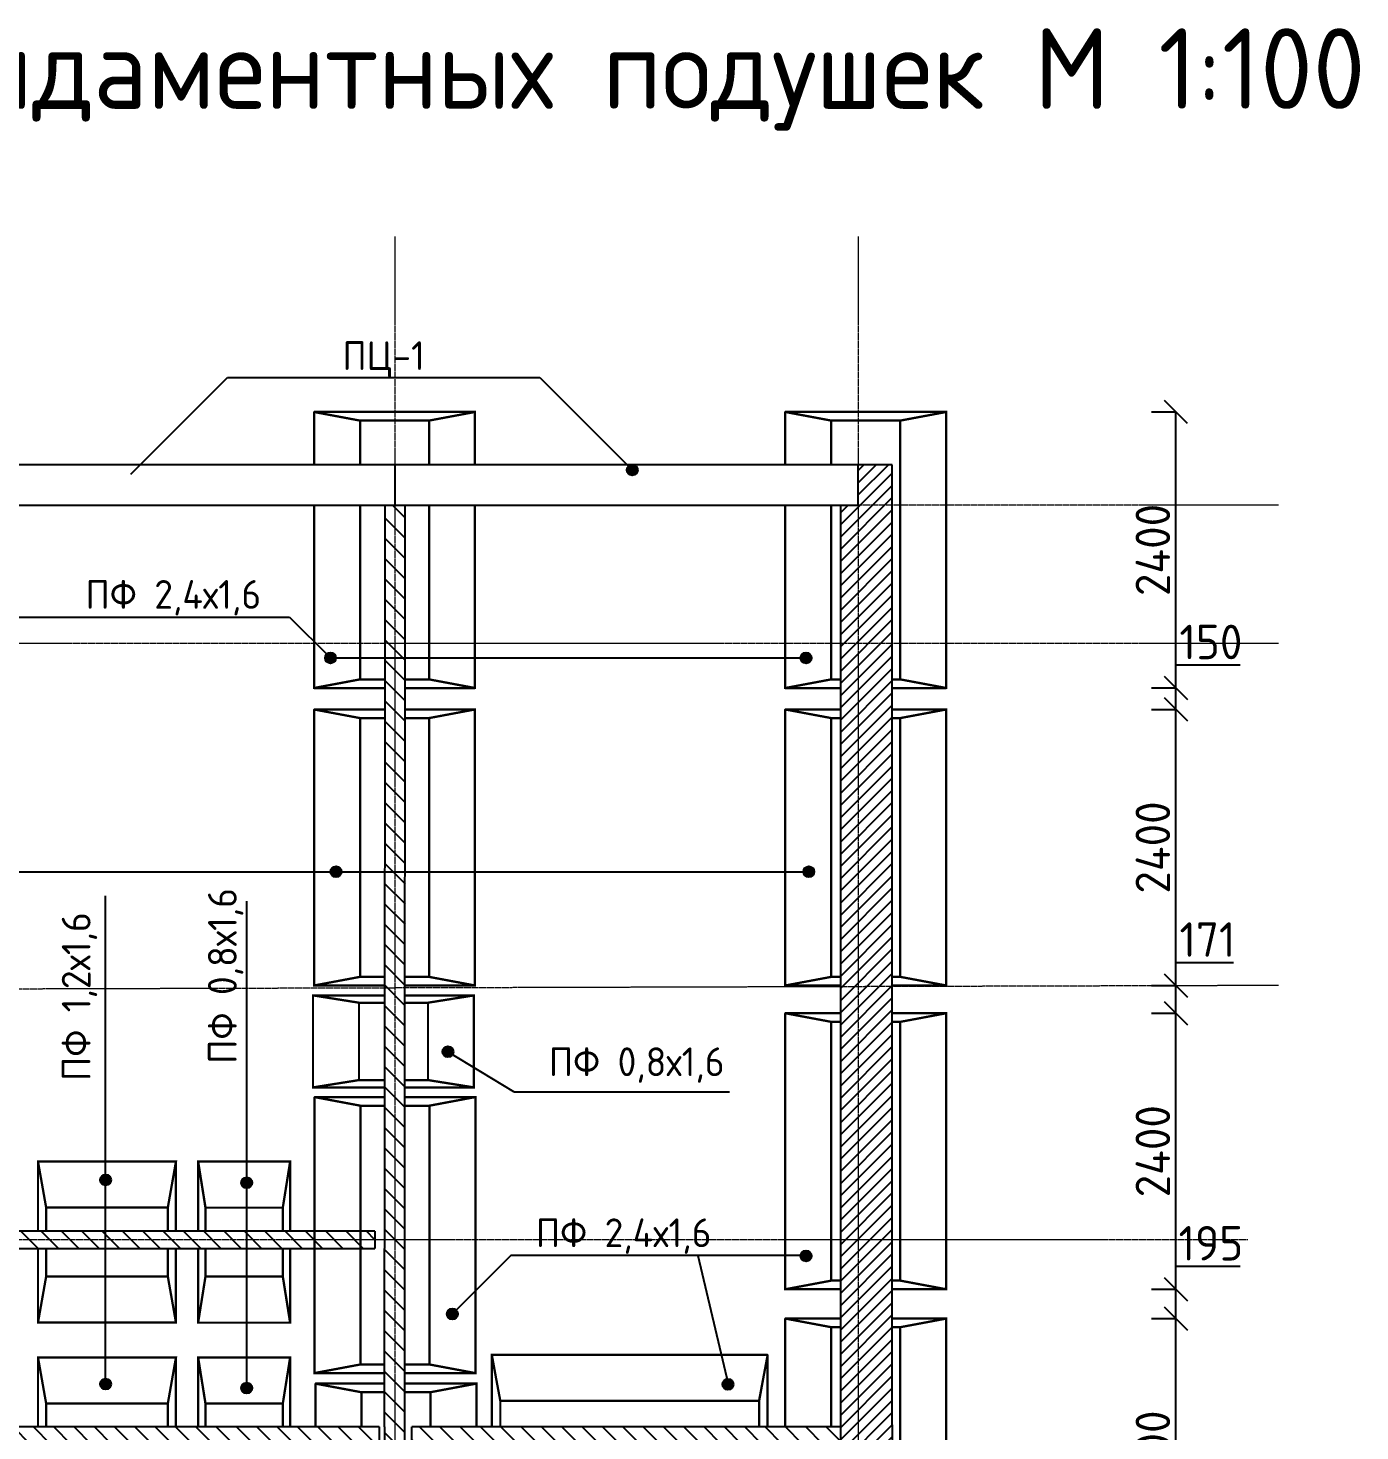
# Model space of a CAD drawing. Header units: inches. Extents: x -2431 to 214825, y 3 to 92804.
# Drawn here: x 29610 to 41194, y 55527 to 67725 of the extents above; entities that cross this region are included whole.
import ezdxf

# ---------------------------------------------------------------- set-up
doc = ezdxf.new("R2010")
doc.units = ezdxf.units.IN
doc.header["$MEASUREMENT"] = 0
doc.linetypes.add('Линия сетки', pattern=[22.225, 12.7, -3.175, 3.175, -3.175])
doc.layers.add('Балясины', color=7, linetype='Continuous', lineweight=9)
doc.layers.add('Фундамент', color=30, linetype='Continuous')
doc.styles.add('GOST-2.304_Type-B', font='GOST_Common.ttf')
doc.styles.add('Чертеж250', font='', dxfattribs={"height": 250})
doc.styles.add('Чертежный', font='GOST_Common.ttf', dxfattribs={"height": 150})
doc.styles.get('Чертеж250').set_extended_font_data('GOST type B')
doc.dimstyles.new('ГОСТ', dxfattribs={"dimtxt": 300, "dimasz": 200, "dimexe": 0.18, "dimexo": 0.0625, "dimgap": 50, "dimtad": 1, "dimtoh": 1, "dimdec": 0, "dimzin": 0, "dimdsep": 46, "dimtxsty": 'GOST-2.304_Type-B', "dimblk": 'OBLIQUE', "dimcen": 0.09, "dimadec": 0, "dimazin": 0, "dimtfac": 1, "dimtdec": 0, "dimtofl": 0, "dimtmove": 0, "dimatfit": 3, "dimldrblk": 'NONE', "dimfxl": 1, "dimtolj": 1, "dimtzin": 0, "dimarcsym": 0})
pattern_1 = [(135, (-6289.9, 39006.24), (-88.38835, -88.38835), [])]

# ---------------------------------------------------------------- blocks, each defined once
blk = doc.blocks.new('_Oblique')
at = {"color": 0, "linetype": 'ByBlock', "lineweight": -2}
blk.add_line((-0.5, -0.5), (0.5, 0.5), dxfattribs=at)
blk = doc.blocks.new('*D225')
at = {"color": 0, "lineweight": -2, "transparency": 16777216}
for p, q in [((39593, 56759), (39593, 56959)), ((39593, 56959), (40153, 56959)), ((39418, 56759), (39594, 56759)), ((39593, 56504), (39593, 56759)), ((39381, 56504), (39594, 56504))]:
    blk.add_line(p, q, dxfattribs=at)
at = {"layer": 'Defpoints', "color": 0, "transparency": 16777216}
for p in [(39418, 56759), (39593, 56759), (39381, 56504)]:
    blk.add_point(p, dxfattribs=at)
at = {"color": 0, "lineweight": -2, "transparency": 16777216, "xscale": 200, "yscale": 200, "zscale": 200}
for p, rotation in [((39593, 56759), 90), ((39593, 56504), 270)]:
    blk.add_blockref('_Oblique', p, dxfattribs=dict(at, rotation=rotation))
at = {"color": 0, "transparency": 16777216, "insert": (39898, 57159), "char_height": 300, "width": 922.94, "attachment_point": 5, "style": 'GOST-2.304_Type-B'}
blk.add_mtext('\\A1;195', dxfattribs=at)
blk = doc.blocks.new('_None')
blk = doc.blocks.new('*D226')
at = {"color": 0, "lineweight": -2, "transparency": 16777216}
for p, q in [((39593, 59400), (39593, 59600)), ((39593, 59600), (40093, 59600)), ((39381, 59400), (39594, 59400)), ((39593, 59159), (39593, 59400)), ((39381, 59159), (39594, 59159))]:
    blk.add_line(p, q, dxfattribs=at)
at = {"layer": 'Defpoints', "color": 0, "transparency": 16777216}
for p in [(39381, 59400), (39593, 59400), (39381, 59159)]:
    blk.add_point(p, dxfattribs=at)
at = {"color": 0, "lineweight": -2, "transparency": 16777216, "xscale": 200, "yscale": 200, "zscale": 200}
for p, rotation in [((39593, 59400), 90), ((39593, 59159), 270)]:
    blk.add_blockref('_Oblique', p, dxfattribs=dict(at, rotation=rotation))
at = {"color": 0, "transparency": 16777216, "insert": (39868, 59800), "char_height": 300, "width": 922.94, "attachment_point": 5, "style": 'GOST-2.304_Type-B'}
blk.add_mtext('\\A1;171', dxfattribs=at)
blk = doc.blocks.new('*D227')
at = {"color": 0, "lineweight": -2, "transparency": 16777216}
for p, q in [((39593, 61987), (39593, 62187)), ((39593, 62187), (40153, 62187)), ((39443, 61987), (39594, 61987)), ((39593, 61800), (39593, 61987)), ((39381, 61800), (39594, 61800))]:
    blk.add_line(p, q, dxfattribs=at)
at = {"layer": 'Defpoints', "color": 0, "transparency": 16777216}
for p in [(39443, 61987), (39593, 61987), (39381, 61800)]:
    blk.add_point(p, dxfattribs=at)
at = {"color": 0, "lineweight": -2, "transparency": 16777216, "xscale": 200, "yscale": 200, "zscale": 200}
for p, rotation in [((39593, 61987), 90), ((39593, 61800), 270)]:
    blk.add_blockref('_Oblique', p, dxfattribs=dict(at, rotation=rotation))
at = {"color": 0, "transparency": 16777216, "insert": (39898, 62387), "char_height": 300, "width": 922.94, "attachment_point": 5, "style": 'GOST-2.304_Type-B'}
blk.add_mtext('\\A1;150', dxfattribs=at)
blk = doc.blocks.new('*D229')
at = {"color": 0, "lineweight": -2, "transparency": 16777216}
for p, q in [((39381, 56504), (39594, 56504)), ((39593, 54104), (39593, 56504)), ((39381, 54104), (39594, 54104))]:
    blk.add_line(p, q, dxfattribs=at)
at = {"layer": 'Defpoints', "color": 0, "transparency": 16777216}
for p in [(39381, 56504), (39593, 56504), (39381, 54104)]:
    blk.add_point(p, dxfattribs=at)
at = {"color": 0, "lineweight": -2, "transparency": 16777216, "xscale": 200, "yscale": 200, "zscale": 200}
for p, rotation in [((39593, 56504), 90), ((39593, 54104), 270)]:
    blk.add_blockref('_Oblique', p, dxfattribs=dict(at, rotation=rotation))
at = {"color": 0, "transparency": 16777216, "insert": (39393, 55304), "char_height": 300, "width": 922.94, "attachment_point": 5, "rotation": 90, "style": 'GOST-2.304_Type-B'}
blk.add_mtext('\\A1;2400', dxfattribs=at)
blk = doc.blocks.new('*D230')
at = {"color": 0, "lineweight": -2, "transparency": 16777216}
for p, q in [((39381, 59159), (39594, 59159)), ((39593, 56759), (39593, 59159)), ((39381, 56759), (39594, 56759))]:
    blk.add_line(p, q, dxfattribs=at)
at = {"layer": 'Defpoints', "color": 0, "transparency": 16777216}
for p in [(39381, 59159), (39593, 59159), (39381, 56759)]:
    blk.add_point(p, dxfattribs=at)
at = {"color": 0, "lineweight": -2, "transparency": 16777216, "xscale": 200, "yscale": 200, "zscale": 200}
for p, rotation in [((39593, 59159), 90), ((39593, 56759), 270)]:
    blk.add_blockref('_Oblique', p, dxfattribs=dict(at, rotation=rotation))
at = {"color": 0, "transparency": 16777216, "insert": (39393, 57959), "char_height": 300, "width": 922.94, "attachment_point": 5, "rotation": 90, "style": 'GOST-2.304_Type-B'}
blk.add_mtext('\\A1;2400', dxfattribs=at)
blk = doc.blocks.new('*D231')
at = {"color": 0, "lineweight": -2, "transparency": 16777216}
for p, q in [((39381, 61800), (39594, 61800)), ((39593, 59400), (39593, 61800)), ((39381, 59400), (39594, 59400))]:
    blk.add_line(p, q, dxfattribs=at)
at = {"layer": 'Defpoints', "color": 0, "transparency": 16777216}
for p in [(39381, 61800), (39593, 61800), (39381, 59400)]:
    blk.add_point(p, dxfattribs=at)
at = {"color": 0, "lineweight": -2, "transparency": 16777216, "xscale": 200, "yscale": 200, "zscale": 200}
for p, rotation in [((39593, 61800), 90), ((39593, 59400), 270)]:
    blk.add_blockref('_Oblique', p, dxfattribs=dict(at, rotation=rotation))
at = {"color": 0, "transparency": 16777216, "insert": (39393, 60600), "char_height": 300, "width": 922.94, "attachment_point": 5, "rotation": 90, "style": 'GOST-2.304_Type-B'}
blk.add_mtext('\\A1;2400', dxfattribs=at)
blk = doc.blocks.new('*D232')
at = {"color": 0, "lineweight": -2, "transparency": 16777216}
for p, q in [((39381, 64387), (39594, 64387)), ((39593, 61987), (39593, 64387)), ((39381, 61987), (39594, 61987))]:
    blk.add_line(p, q, dxfattribs=at)
at = {"layer": 'Defpoints', "color": 0, "transparency": 16777216}
for p in [(39381, 64387), (39593, 64387), (39381, 61987)]:
    blk.add_point(p, dxfattribs=at)
at = {"color": 0, "lineweight": -2, "transparency": 16777216, "xscale": 200, "yscale": 200, "zscale": 200}
for p, rotation in [((39593, 64387), 90), ((39593, 61987), 270)]:
    blk.add_blockref('_Oblique', p, dxfattribs=dict(at, rotation=rotation))
at = {"color": 0, "transparency": 16777216, "insert": (39393, 63187), "char_height": 300, "width": 922.94, "attachment_point": 5, "rotation": 90, "style": 'GOST-2.304_Type-B'}
blk.add_mtext('\\A1;2400', dxfattribs=at)

msp = doc.modelspace()

# ---------------------------------------------------------------- hatches: boundary and pattern name
h = msp.add_hatch(color=256)
h.dxf.hatch_style = 1
h.paths.add_polyline_path([(34912.78842, 63882.61883, 1), (34817.75342, 63882.61883, 1)])
h = msp.add_hatch()
h.set_pattern_fill('ANSI31', color=256, scale=1000, angle=90)
h.set_pattern_definition(pattern_1)
h.paths.add_polyline_path([(32800.5801, 62248.16061), (32713.13771, 62248.16061), (32712.16266, 60388.8333), (32800.5801, 60388.8333)])
h.paths.add_polyline_path([(32889.78946, 62248.16061), (32800.5801, 62248.16061), (32800.5801, 60388.8333), (32888.76265, 60388.8333)])
h.paths.add_polyline_path([(32890.52347, 63577.26653), (32800.5801, 63577.26653), (32800.5801, 62372.57606), (32889.85817, 62372.57606)])
h.paths.add_polyline_path([(32800.5801, 63577.26653), (32713.83471, 63577.26653), (32713.20296, 62372.57606), (32800.5801, 62372.57606)])
h.paths.add_polyline_path([(32889.85817, 62372.57606), (32800.5801, 62372.57606), (32800.5801, 62248.16061), (32889.78946, 62248.16061)])
h.paths.add_polyline_path([(32800.5801, 62372.57606), (32713.20296, 62372.57606), (32713.13771, 62248.16061), (32800.5801, 62248.16061)])
h.paths.add_polyline_path([(32800.5801, 60388.8333), (32712.16266, 60388.8333), (32710.52347, 57263.02832), (32710.52347, 57188.02832), (32800.5801, 57188.02832)])
h.paths.add_polyline_path([(32888.76265, 60388.8333), (32800.5801, 60388.8333), (32800.5801, 57188.02832), (32886.99499, 57188.02832)])
h.paths.add_polyline_path([(32800.5801, 57188.02832), (32710.52347, 57188.02832), (32710.52347, 57113.02832), (32710.52347, 55563.02832), (32710.52347, 55488.02832), (32800.5801, 55488.02832)])
h.paths.add_polyline_path([(32886.95357, 57113.02832), (32886.99499, 57188.02832), (32800.5801, 57188.02832), (32800.5801, 55488.02832), (32886.99954, 55488.02832), (32886.95357, 55563.02832)])
h.paths.add_polyline_path([(32886.99954, 55488.02832), (32800.5801, 55488.02832), (32800.5801, 52312.14543), (32888.9459, 52312.14543)])
h.paths.add_polyline_path([(32800.5801, 55488.02832), (32710.52347, 55488.02832), (32710.52347, 52312.14543), (32800.5801, 52312.14543)])
h.paths.add_polyline_path([(32888.9459, 52312.14543), (32800.5801, 52312.14543), (32800.5801, 49741.9754), (32890.52105, 49741.9754)])
h.paths.add_polyline_path([(32800.5801, 52312.14543), (32710.52347, 52312.14543), (32710.52347, 49741.9754), (32787.44442, 49741.9754), (32800.5801, 49741.9754)])
h = msp.add_hatch()
h.set_pattern_fill('ANSI31', color=256, scale=1000, angle=90)
h.set_pattern_definition(pattern_1)
h.paths.add_polyline_path([(36675.52347, 55488.02832), (32948.76553, 55488.02832), (32948.76553, 55413.02832), (36675.52347, 55413.02832)])
h.paths.add_polyline_path([(36675.52347, 55563.02832), (32948.76553, 55563.02832), (32948.76553, 55488.02832), (36675.52347, 55488.02832)])
h.paths.add_polyline_path([(32663.00298, 55563.02832), (28848.71111, 55563.02832), (28848.71111, 55488.02832), (32663.00298, 55488.02832)])
h.paths.add_polyline_path([(32663.00298, 55488.02832), (28848.71111, 55488.02832), (28848.71111, 55413.02832), (32663.00298, 55413.02832)])
h.paths.add_polyline_path([(31511.81188, 57188.02832), (30284.33278, 57188.02832), (30284.33278, 57113.02832), (31511.81188, 57113.02832)])
h.paths.add_polyline_path([(31511.81188, 57263.02832), (30284.33278, 57263.02832), (30284.33278, 57188.02832), (31511.81188, 57188.02832)])
h.paths.add_polyline_path([(32100.5801, 57188.02832), (31511.81188, 57188.02832), (31511.81188, 57113.02832), (32100.5801, 57113.02832)])
h.paths.add_polyline_path([(32500.5801, 57188.02832), (32100.5801, 57188.02832), (32100.5801, 57113.02832), (32500.5801, 57113.02832)])
h.paths.add_polyline_path([(32500.5801, 57263.02832), (32100.5801, 57263.02832), (32100.5801, 57188.02832), (32500.5801, 57188.02832)])
h.paths.add_polyline_path([(32100.5801, 57263.02832), (31511.81188, 57263.02832), (31511.81188, 57188.02832), (32100.5801, 57188.02832)])
h.paths.add_polyline_path([(32626.35347, 57263.02832), (32500.5801, 57263.02832), (32500.5801, 57188.02832), (32626.35347, 57188.02832)])
h.paths.add_polyline_path([(32626.35347, 57188.02832), (32500.5801, 57188.02832), (32500.5801, 57113.02832), (32626.35347, 57113.02832)])
h.paths.add_polyline_path([(30284.33278, 57188.02832), (28868.49219, 57188.02832), (28868.49219, 57113.02832), (30284.33278, 57113.02832)])
h.paths.add_polyline_path([(30284.33278, 57263.02832), (28868.49219, 57263.02832), (28868.49219, 57188.02832), (30284.33278, 57188.02832)])
h.paths.add_polyline_path([(28556.87354, 57188.02832), (28011.96335, 57188.02832), (28011.96335, 57113.02832), (28556.87354, 57113.02832)])
h.paths.add_polyline_path([(28556.87354, 57263.02832), (28011.96335, 57263.02832), (28011.96335, 57188.02832), (28556.87354, 57188.02832)])
h.paths.add_polyline_path([(28011.96335, 57188.02832), (25356.97851, 57188.02832), (25356.97851, 57113.02832), (28011.96335, 57113.02832)])
h.paths.add_polyline_path([(28011.96335, 57263.02832), (25356.97851, 57263.02832), (25356.97851, 57188.02832), (28011.96335, 57188.02832)])
h.paths.add_polyline_path([(25072.21666, 57188.02832), (23617.90475, 57188.02832), (23617.90475, 57113.02832), (25072.21666, 57113.02832)])
h.paths.add_polyline_path([(25072.21666, 57263.02832), (23617.90475, 57263.02832), (23617.90475, 57188.02832), (25072.21666, 57188.02832)])
h.paths.add_polyline_path([(23617.90475, 57188.02832), (21100.97127, 57188.02832), (21100.97127, 57113.02832), (23617.90475, 57113.02832)])
h.paths.add_polyline_path([(23617.90475, 57263.02832), (21100.97127, 57263.02832), (21100.97127, 57188.02832), (23617.90475, 57188.02832)])
h.paths.add_polyline_path([(20807.41928, 57188.02832), (19608.1765, 57188.02832), (19608.1765, 57113.02832), (20807.41928, 57113.02832)])
h.paths.add_polyline_path([(20807.41928, 57263.02832), (19608.1765, 57263.02832), (19608.1765, 57188.02832), (20807.41928, 57188.02832)])
h.paths.add_polyline_path([(21007.40179, 57188.02832), (20861.68044, 57188.02832), (20861.68044, 57113.02832), (21007.40179, 57113.02832)])
h.paths.add_polyline_path([(21040.90734, 57188.02832), (21007.40179, 57188.02832), (21007.40179, 57113.02832), (21040.90734, 57113.02832)])
h.paths.add_polyline_path([(21007.40179, 62277.26653), (20861.68044, 62277.26653), (20861.68044, 57263.02832), (20861.68044, 57188.02832), (21007.40179, 57188.02832)])
h.paths.add_polyline_path([(21041.68044, 62277.26653), (21007.40179, 62277.26653), (21007.40179, 57188.02832), (21040.90734, 57188.02832), (21040.90734, 57263.02832)])
h = msp.add_hatch(color=256)
h.dxf.hatch_style = 1
h.paths.add_polyline_path([(32287.81904, 62248.16061, 1), (32192.78404, 62248.16061, 1)])
h = msp.add_hatch(color=256)
h.dxf.hatch_style = 1
h.paths.add_polyline_path([(36424.31968, 62248.16061, 1), (36329.28468, 62248.16061, 1)])
h = msp.add_hatch(color=256)
h.dxf.hatch_style = 1
h.paths.add_polyline_path([(32336.03406, 60388.8333, 1), (32240.99906, 60388.8333, 1)])
h = msp.add_hatch(color=256)
h.dxf.hatch_style = 1
h.paths.add_polyline_path([(36448.14232, 60388.8333, 1), (36353.10732, 60388.8333, 1)])
h = msp.add_hatch(color=256)
h.dxf.hatch_style = 1
h.paths.add_polyline_path([(33309.65869, 58824.08926, 1), (33214.62369, 58824.08926, 1)])
h = msp.add_hatch(color=256)
h.dxf.hatch_style = 1
h.paths.add_polyline_path([(30331.85028, 57709.91101, 1), (30236.81527, 57709.91101, 1)])
h = msp.add_hatch(color=256)
h.dxf.hatch_style = 1
h.paths.add_polyline_path([(31559.32938, 57685.49814, 1), (31464.29438, 57685.49814, 1)])
h = msp.add_hatch(color=256)
h.dxf.hatch_style = 1
h.paths.add_polyline_path([(36424.64047, 57049.12997, 1), (36329.60547, 57049.12997, 1)])
h = msp.add_hatch(color=256)
h.dxf.hatch_style = 1
h.paths.add_polyline_path([(33348.39081, 56543.99579, 1), (33253.35581, 56543.99579, 1)])
h = msp.add_hatch(color=256)
h.dxf.hatch_style = 1
h.paths.add_polyline_path([(30331.85028, 55934.86971, 1), (30236.81527, 55934.86971, 1)])
h = msp.add_hatch(color=256)
h.dxf.hatch_style = 1
h.paths.add_polyline_path([(31559.32938, 55899.48553, 1), (31464.29438, 55899.48553, 1)])
h = msp.add_hatch(color=256)
h.dxf.hatch_style = 1
h.paths.add_polyline_path([(35744.79449, 55932.16759, 1), (35649.75949, 55932.16759, 1)])
at = {"layer": 'Фундамент'}
h = msp.add_hatch(dxfattribs=at)
h.set_pattern_fill('ANSI31', color=256, scale=600)
h.paths.add_polyline_path([(37125.52347, 52312.14543), (36831.24481, 52312.14543), (36831.24481, 49738.02832), (37125.52347, 49738.02832)])
h.paths.add_polyline_path([(37125.52347, 49738.02832), (36831.24481, 49738.02832), (36831.24481, 49388.02832), (37125.52347, 49388.02832)])
h.paths.add_polyline_path([(36831.24481, 52312.14543), (36675.52347, 52312.14543), (36675.52347, 49738.02832), (36831.24481, 49738.02832)])
h.paths.add_polyline_path([(37125.52347, 55488.02832), (36831.24481, 55488.02832), (36831.24481, 52312.14543), (37125.52347, 52312.14543)])
h.paths.add_polyline_path([(36831.24481, 55488.02832), (36675.52347, 55488.02832), (36675.52347, 55413.02832), (36675.52347, 52312.14543), (36831.24481, 52312.14543)])
h.paths.add_polyline_path([(36831.24481, 57188.02832), (36675.52347, 57188.02832), (36675.52347, 55563.02832), (36675.52347, 55488.02832), (36831.24481, 55488.02832)])
h.paths.add_polyline_path([(37125.52347, 57188.02832), (36831.24481, 57188.02832), (36831.24481, 55488.02832), (37125.52347, 55488.02832), (37125.52347, 55581.22637)])
h.paths.add_polyline_path([(37125.52347, 62372.57606), (36831.24481, 62372.57606), (36831.24481, 57188.02832), (37125.52347, 57188.02832)])
h.paths.add_polyline_path([(36831.24481, 62372.57606), (36675.52347, 62372.57606), (36675.52347, 57188.02832), (36831.24481, 57188.02832)])
h.paths.add_polyline_path([(36831.24481, 63577.26653), (36675.52347, 63577.26653), (36675.52347, 62372.57606), (36831.24481, 62372.57606)])
h.paths.add_polyline_path([(37125.52347, 63577.26653), (36831.24481, 63577.26653), (36831.24481, 62372.57606), (37125.52347, 62372.57606)])
h.paths.add_polyline_path([(37125.52347, 63927.26653), (36831.24481, 63927.26653), (36831.24481, 63577.26653), (37125.52347, 63577.26653)])

# ---------------------------------------------------------------- linework, layer by layer
for p, q in [((30503.88728, 63844.78954), (31344.93802, 64685.84027)), ((31344.93802, 64685.84027), (34062.04948, 64685.84027)), ((34062.04948, 64685.84027), (34865.27092, 63882.61883)), ((32097.31217, 64386.71601), (32497.31217, 64311.68187)), ((32497.31217, 64311.68187), (32497.31217, 63927.26653)), ((32497.31217, 64311.68187), (33097.31217, 64311.68187)), ((33097.31217, 64311.68187), (33497.31217, 64386.71601)), ((33097.31217, 64311.68187), (33097.31217, 63927.26653)), ((36196.04752, 64386.71601), (36596.04752, 64311.68187)), ((36596.04752, 64311.68187), (36596.04752, 63927.26653)), ((36596.04752, 64311.68187), (37196.04752, 64311.68187)), ((37196.04752, 64311.68187), (37596.04752, 64386.71601)), ((37196.04752, 64311.68187), (37196.04752, 62061.75015)), ((37125.52347, 63927.26653), (36675.52347, 63927.26653)), ((37125.52347, 55581.22637), (37125.52347, 63927.26653)), ((28621.90672, 63577.90463), (32710.52347, 63577.26653)), ((32497.31217, 63577.26653), (32497.31217, 62061.75015)), ((32713.83471, 63577.26653), (32710.52347, 57263.02832)), ((32886.95357, 57113.02832), (32890.52347, 63577.26653)), ((33097.31217, 63577.26653), (33097.31217, 62061.75015)), ((36596.04752, 63577.26653), (36596.04752, 62061.75015)), ((36675.52347, 63577.26653), (36675.52347, 55563.02832)), ((29533.4005, 62603.76054), (31884.70161, 62603.76054)), ((31884.70161, 62603.76054), (32240.30154, 62248.16061)), ((32240.30154, 62248.16061), (36376.80218, 62248.16061)), ((32097.31217, 61986.71601), (32497.31217, 62061.75015)), ((32497.31217, 62061.75015), (32710.52347, 62061.75015)), ((32890.52347, 62061.75015), (33097.31217, 62061.75015)), ((33097.31217, 62061.75015), (33497.31217, 61986.71601)), ((36196.04752, 61986.71601), (36596.04752, 62061.75015)), ((36596.04752, 62061.75015), (36675.52347, 62061.75015)), ((37125.52347, 62061.75015), (37196.04752, 62061.75015)), ((37196.04752, 62061.75015), (37596.04752, 61986.71601)), ((32097.31217, 61800.1954), (32497.31217, 61725.16126)), ((32497.31217, 61725.16126), (32497.31217, 59475.22954)), ((32497.31217, 61725.16126), (32710.52347, 61725.16126)), ((32890.52347, 61725.16126), (33097.31217, 61725.16126)), ((33097.31217, 61725.16126), (33497.31217, 61800.1954)), ((33097.31217, 61725.16126), (33097.31217, 59475.22954)), ((36196.04752, 61800.1954), (36596.04752, 61725.16126)), ((36596.04752, 61725.16126), (36596.04752, 59475.22954)), ((36596.04752, 61725.16126), (36675.52347, 61725.16126)), ((37125.52347, 61725.16126), (37196.04752, 61725.16126)), ((37196.04752, 61725.16126), (37596.04752, 61800.1954)), ((37196.04752, 61725.16126), (37196.04752, 59475.22954)), ((26794.88414, 60388.8333), (36400.62482, 60388.8333)), ((30284.33278, 55934.86971), (30284.33278, 60180.98606)), ((31511.81188, 55899.48553), (31511.81188, 60133.8069)), ((32097.31217, 59400.1954), (32497.31217, 59475.22954)), ((32497.31217, 59475.22954), (32710.52347, 59475.22954)), ((32890.52347, 59475.22954), (33097.31217, 59475.22954)), ((33097.31217, 59475.22954), (33497.31217, 59400.1954)), ((36196.04752, 59400.1954), (36596.04752, 59475.22954)), ((36596.04752, 59475.22954), (36675.52347, 59475.22954)), ((37125.52347, 59475.22954), (37196.04752, 59475.22954)), ((37196.04752, 59475.22954), (37596.04752, 59400.1954)), ((32088.45871, 59314.13511), (32488.45871, 59250.52255)), ((33088.45871, 59250.52255), (33488.45871, 59314.13511)), ((32488.45871, 59250.52255), (32710.52347, 59250.52255)), ((32890.52347, 59250.52255), (33088.45871, 59250.52255)), ((33088.45871, 59250.52255), (33088.45871, 58577.74767)), ((36196.04752, 59158.98618), (36596.04752, 59083.95204)), ((37196.04752, 59083.95204), (37596.04752, 59158.98618)), ((36596.04752, 59083.95204), (36596.04752, 56834.02032)), ((36596.04752, 59083.95204), (36675.52347, 59083.95204)), ((37125.52347, 59083.95204), (37196.04752, 59083.95204)), ((37196.04752, 59083.95204), (37196.04752, 56834.02032)), ((33834.53748, 58476.56261), (33262.14119, 58824.08926)), ((32088.45871, 58514.13511), (32488.45871, 58577.74767)), ((32488.45871, 58577.74767), (32710.52347, 58577.74767)), ((32890.52347, 58577.74767), (33088.45871, 58577.74767)), ((33088.45871, 58577.74767), (33488.45871, 58514.13511)), ((32100.5801, 58430.15399), (32500.5801, 58355.11985)), ((33100.5801, 58355.11985), (33500.5801, 58430.15399)), ((33834.53748, 58476.56261), (35709.82068, 58476.56261)), ((32500.5801, 58355.11985), (32500.5801, 56105.18813)), ((32500.5801, 58355.11985), (32710.52347, 58355.11985)), ((32890.52347, 58355.11985), (33100.5801, 58355.11985)), ((33100.5801, 58355.11985), (33100.5801, 56105.18813)), ((29696.45002, 57869.59279), (29767.27185, 57469.59279)), ((30896.45002, 57869.59279), (30825.62819, 57469.59279)), ((31089.18364, 57868.59756), (31152.7962, 57468.59756)), ((31889.18364, 57868.59756), (31825.57108, 57468.59756)), ((30825.62819, 57469.59279), (29767.27185, 57469.59279)), ((29767.27185, 57469.59279), (29767.27185, 57263.02832)), ((30825.62819, 57469.59279), (30825.62819, 57263.02832)), ((31152.7962, 57468.59756), (31152.7962, 57263.02832)), ((31825.57108, 57468.59756), (31825.57108, 57263.02832)), ((32626.35347, 57263.02832), (28868.49219, 57263.02832)), ((32626.35347, 57263.02832), (32626.35347, 57113.02832)), ((32710.52347, 57263.02832), (32710.52347, 57113.02832)), ((28868.49219, 57113.02832), (32626.35347, 57113.02832)), ((29767.27185, 57113.02832), (29767.27185, 56869.59279)), ((30825.62819, 57113.02832), (30825.62819, 56869.59279)), ((31152.7962, 57113.02832), (31152.7962, 56868.59756)), ((31825.57108, 57113.02832), (31825.57108, 56868.59756)), ((32710.52347, 55563.02832), (32710.52347, 57113.02832)), ((32886.95357, 55563.02832), (32886.95357, 57113.02832)), ((33810.38441, 57053.50689), (33300.87331, 56543.99579)), ((36379.96938, 57053.50689), (33810.38441, 57053.50689)), ((35435.09945, 57053.50689), (35700.1234, 55936.54451)), ((29767.27185, 56869.59279), (29696.45002, 56469.59279)), ((30825.62819, 56869.59279), (29767.27185, 56869.59279)), ((30825.62819, 56869.59279), (30896.45002, 56469.59279)), ((31152.7962, 56868.59756), (31089.18364, 56468.59756)), ((31825.57108, 56868.59756), (31152.7962, 56868.59756)), ((31825.57108, 56868.59756), (31889.18364, 56468.59756)), ((36196.04752, 56758.98618), (36596.04752, 56834.02032)), ((36596.04752, 56834.02032), (36675.52347, 56834.02032)), ((37125.52347, 56834.02032), (37196.04752, 56834.02032)), ((37196.04752, 56834.02032), (37596.04752, 56758.98618)), ((36196.04752, 56504.19999), (36596.04752, 56429.16585)), ((37196.04752, 56429.16585), (37596.04752, 56504.19999)), ((36596.04752, 56429.16585), (36596.04752, 55563.02832)), ((36596.04752, 56429.16585), (36675.52347, 56429.16585)), ((37125.52347, 56429.16585), (37196.04752, 56429.16585)), ((37196.04752, 56429.16585), (37196.04752, 54179.23413)), ((29696.45002, 56165.84683), (29767.27185, 55765.84683)), ((30896.45002, 56165.84683), (30825.62819, 55765.84683)), ((31089.18364, 56164.8516), (31152.7962, 55764.8516)), ((31889.18364, 56164.8516), (31825.57108, 55764.8516)), ((33642.54375, 56187.85312), (33717.57789, 55787.85312)), ((36042.54375, 56187.85312), (35967.50961, 55787.85312)), ((32100.5801, 56030.15399), (32500.5801, 56105.18813)), ((32500.5801, 56105.18813), (32710.52347, 56105.18813)), ((32886.95357, 56105.18813), (33100.5801, 56105.18813)), ((33100.5801, 56105.18813), (33500.5801, 56030.15399)), ((32109.30132, 55938.73638), (32509.30132, 55863.70224)), ((33109.30132, 55863.70224), (33509.30132, 55938.73638)), ((30825.62819, 55765.84683), (29767.27185, 55765.84683)), ((29767.27185, 55765.84683), (29767.27185, 55563.02832)), ((30825.62819, 55765.84683), (30825.62819, 55563.02832)), ((31152.7962, 55764.8516), (31152.7962, 55563.02832)), ((31825.57108, 55764.8516), (31825.57108, 55563.02832)), ((32509.30132, 55863.70224), (32509.30132, 55563.02832)), ((32509.30132, 55863.70224), (32710.52347, 55863.70224)), ((32886.95357, 55863.70224), (33109.30132, 55863.70224)), ((33109.30132, 55863.70224), (33109.30132, 55563.02832)), ((35967.50961, 55787.85312), (33717.57789, 55787.85312)), ((33717.57789, 55787.85312), (33717.57789, 55563.02832)), ((35967.50961, 55787.85312), (35967.50961, 55563.02832)), ((32663.00298, 55563.02832), (28848.71111, 55563.02832)), ((32663.00298, 55563.02832), (32663.00298, 55413.02832)), ((32710.52347, 55563.02832), (32710.52347, 49738.02832)), ((32890.52347, 49738.02832), (32886.95357, 55563.02832)), ((36675.52347, 55563.02832), (32948.76553, 55563.02832)), ((32948.76553, 55413.02832), (32948.76553, 55563.02832)), ((36675.52347, 55563.02832), (36675.52347, 55413.02832)), ((36675.52347, 55563.02832), (36675.52347, 55413.02832)), ((37125.52347, 55581.22637), (37125.52347, 49388.02832))]:
    msp.add_line(p, q)
at = {"const_width": 20}
for points in [[(32097.31217, 64386.71601), (33497.31217, 64386.71601), (33497.31217, 63927.26653)], [(32097.31217, 63927.26653), (32097.31217, 64386.71601)], [(32097.31217, 64386.71601), (32497.31217, 64311.68187), (33097.31217, 64311.68187), (33497.31217, 64386.71601)], [(32497.31217, 64311.68187), (32497.31217, 63927.26653)], [(33097.31217, 64311.68187), (33097.31217, 63927.26653)], [(36196.04752, 64386.71601), (37596.04752, 64386.71601), (37596.04752, 61986.71601), (37125.52347, 61986.71601)], [(36196.04752, 63927.26653), (36196.04752, 64386.71601)], [(36196.04752, 64386.71601), (36596.04752, 64311.68187), (37196.04752, 64311.68187), (37596.04752, 64386.71601)], [(36596.04752, 64311.68187), (36596.04752, 63927.26653)], [(37196.04752, 64311.68187), (37196.04752, 62061.75015), (37596.04752, 61986.71601)], [(32710.52347, 61986.71601), (32097.31217, 61986.71601), (32097.31217, 63577.26653)], [(32497.31217, 63577.26653), (32497.31217, 62061.75015), (32097.31217, 61986.71601)], [(33497.31217, 63577.26653), (33497.31217, 61986.71601), (32890.52347, 61986.71601)], [(33097.31217, 63577.26653), (33097.31217, 62061.75015), (33497.31217, 61986.71601)], [(36675.52347, 61986.71601), (36196.04752, 61986.71601), (36196.04752, 63577.26653)], [(36596.04752, 63577.26653), (36596.04752, 62061.75015), (36196.04752, 61986.71601)], [(32497.31217, 62061.75015), (32710.52347, 62061.75015)], [(32890.52347, 62061.75015), (33097.31217, 62061.75015)], [(36596.04752, 62061.75015), (36675.52347, 62061.75015)], [(37125.52347, 62061.75015), (37196.04752, 62061.75015)], [(32097.31217, 61800.1954), (32710.52347, 61800.1954)], [(32710.52347, 59400.1954), (32097.31217, 59400.1954), (32097.31217, 61800.1954)], [(32097.31217, 61800.1954), (32497.31217, 61725.16126), (32710.52347, 61725.16126)], [(32497.31217, 61725.16126), (32497.31217, 59475.22954), (32097.31217, 59400.1954)], [(32890.52347, 61800.1954), (33497.31217, 61800.1954), (33497.31217, 59400.1954), (32890.52347, 59400.1954)], [(32890.52347, 61725.16126), (33097.31217, 61725.16126), (33497.31217, 61800.1954)], [(33097.31217, 61725.16126), (33097.31217, 59475.22954), (33497.31217, 59400.1954)], [(36196.04752, 61800.1954), (36675.52347, 61800.1954)], [(36675.52347, 59400.1954), (36196.04752, 59400.1954), (36196.04752, 61800.1954)], [(36196.04752, 61800.1954), (36596.04752, 61725.16126), (36675.52347, 61725.16126)], [(36596.04752, 61725.16126), (36596.04752, 59475.22954), (36196.04752, 59400.1954)], [(37125.52347, 61800.1954), (37596.04752, 61800.1954), (37596.04752, 59400.1954), (37125.52347, 59400.1954)], [(37125.52347, 61725.16126), (37196.04752, 61725.16126), (37596.04752, 61800.1954)], [(37196.04752, 61725.16126), (37196.04752, 59475.22954), (37596.04752, 59400.1954)], [(32497.31217, 59475.22954), (32710.52347, 59475.22954)], [(32890.52347, 59475.22954), (33097.31217, 59475.22954)], [(36596.04752, 59475.22954), (36675.52347, 59475.22954)], [(37125.52347, 59475.22954), (37196.04752, 59475.22954)], [(32710.52347, 59314.13511), (32088.45871, 59314.13511), (32088.45871, 58514.13511), (32710.52347, 58514.13511)], [(32088.45871, 59314.13511), (32488.45871, 59250.52255), (32710.52347, 59250.52255)], [(32890.52347, 58514.13511), (33488.45871, 58514.13511), (33488.45871, 59314.13511), (32890.52347, 59314.13511)], [(32890.52347, 59250.52255), (33088.45871, 59250.52255), (33488.45871, 59314.13511)], [(32488.45871, 59250.52255), (32488.45871, 58577.74767)], [(33088.45871, 59250.52255), (33088.45871, 58577.74767)], [(36196.04752, 59158.98618), (36675.52347, 59158.98618)], [(36675.52347, 56758.98618), (36196.04752, 56758.98618), (36196.04752, 59158.98618)], [(36196.04752, 59158.98618), (36596.04752, 59083.95204), (36675.52347, 59083.95204)], [(37125.52347, 59158.98618), (37596.04752, 59158.98618), (37596.04752, 56758.98618), (37125.52347, 56758.98618)], [(37125.52347, 59083.95204), (37196.04752, 59083.95204), (37596.04752, 59158.98618)], [(36596.04752, 59083.95204), (36596.04752, 56834.02032), (36196.04752, 56758.98618)], [(37196.04752, 59083.95204), (37196.04752, 56834.02032), (37596.04752, 56758.98618)], [(32710.52347, 58577.74767), (32488.45871, 58577.74767), (32088.45871, 58514.13511)], [(33488.45871, 58514.13511), (33088.45871, 58577.74767), (32890.52347, 58577.74767)], [(32100.5801, 58430.15399), (32710.52347, 58430.15399)], [(32710.52347, 56030.15399), (32100.5801, 56030.15399), (32100.5801, 58430.15399)], [(32100.5801, 58430.15399), (32500.5801, 58355.11985), (32710.52347, 58355.11985)], [(32890.52347, 58430.15399), (33500.5801, 58430.15399), (33500.5801, 56030.15399), (32886.95357, 56030.15399)], [(32890.52347, 58355.11985), (33100.5801, 58355.11985), (33500.5801, 58430.15399)], [(32500.5801, 58355.11985), (32500.5801, 56105.18813), (32100.5801, 56030.15399)], [(33100.5801, 58355.11985), (33100.5801, 56105.18813), (33500.5801, 56030.15399)], [(29696.45002, 57263.02832), (29696.45002, 57869.59279), (30896.45002, 57869.59279), (30825.62819, 57469.59279), (29767.27185, 57469.59279), (29767.27185, 57263.02832)], [(29767.27185, 57263.02832), (29767.27185, 57469.59279), (29696.45002, 57869.59279)], [(30896.45002, 57869.59279), (30896.45002, 57263.02832)], [(31889.18364, 57263.02832), (31889.18364, 57868.59756), (31089.18364, 57868.59756), (31089.18364, 57263.02832)], [(31152.7962, 57263.02832), (31152.7962, 57468.59756), (31089.18364, 57868.59756)], [(31889.18364, 57868.59756), (31825.57108, 57468.59756), (31825.57108, 57263.02832)], [(30825.62819, 57263.02832), (30825.62819, 57469.59279)], [(31825.57108, 57468.59756), (31152.7962, 57468.59756)], [(30896.45002, 57113.02832), (30896.45002, 56469.59279), (29696.45002, 56469.59279), (29696.45002, 57113.02832)], [(29696.45002, 56469.59279), (29767.27185, 56869.59279), (29767.27185, 57113.02832)], [(29767.27185, 57113.02832), (29767.27185, 56869.59279), (30825.62819, 56869.59279), (30896.45002, 56469.59279)], [(30825.62819, 56869.59279), (30825.62819, 57113.02832)], [(31089.18364, 57113.02832), (31089.18364, 56468.59756), (31889.18364, 56468.59756), (31889.18364, 57113.02832)], [(31089.18364, 56468.59756), (31152.7962, 56868.59756), (31152.7962, 57113.02832)], [(31825.57108, 57113.02832), (31825.57108, 56868.59756), (31889.18364, 56468.59756)], [(31825.57108, 56868.59756), (31152.7962, 56868.59756)], [(36596.04752, 56834.02032), (36675.52347, 56834.02032)], [(37125.52347, 56834.02032), (37196.04752, 56834.02032)], [(36196.04752, 56504.19999), (36675.52347, 56504.19999)], [(36196.04752, 55563.02832), (36196.04752, 56504.19999)], [(36196.04752, 56504.19999), (36596.04752, 56429.16585), (36675.52347, 56429.16585)], [(37125.52347, 56504.19999), (37596.04752, 56504.19999), (37596.04752, 54104.19999), (37125.52347, 54104.19999)], [(37125.52347, 56429.16585), (37196.04752, 56429.16585), (37596.04752, 56504.19999)], [(36596.04752, 56429.16585), (36596.04752, 55563.02832)], [(37196.04752, 56429.16585), (37196.04752, 54179.23413), (37596.04752, 54104.19999)], [(29696.45002, 55563.02832), (29696.45002, 56165.84683), (30896.45002, 56165.84683), (30825.62819, 55765.84683), (29767.27185, 55765.84683), (29767.27185, 55563.02832)], [(29767.27185, 55563.02832), (29767.27185, 55765.84683), (29696.45002, 56165.84683)], [(30896.45002, 56165.84683), (30896.45002, 55563.02832)], [(31889.18364, 55563.02832), (31889.18364, 56164.8516), (31089.18364, 56164.8516), (31089.18364, 55563.02832)], [(31152.7962, 55563.02832), (31152.7962, 55764.8516), (31089.18364, 56164.8516)], [(31889.18364, 56164.8516), (31825.57108, 55764.8516), (31825.57108, 55563.02832)], [(32500.5801, 56105.18813), (32710.52347, 56105.18813)], [(32886.95357, 56105.18813), (33100.5801, 56105.18813)], [(33642.54375, 55563.02832), (33642.54375, 56187.85312), (36042.54375, 56187.85312)], [(35967.50961, 55787.85312), (33717.57789, 55787.85312), (33642.54375, 56187.85312)], [(36042.54375, 56187.85312), (35967.50961, 55787.85312), (35967.50961, 55563.02832)], [(36042.54375, 56187.85312), (36042.54375, 55563.02832)], [(32109.30132, 55938.73638), (32710.52347, 55938.73638)], [(32109.30132, 55563.02832), (32109.30132, 55938.73638)], [(32109.30132, 55938.73638), (32509.30132, 55863.70224), (32710.52347, 55863.70224)], [(32509.30132, 55863.70224), (32509.30132, 55563.02832)], [(32886.95357, 55938.73638), (33509.30132, 55938.73638), (33509.30132, 55563.02832)], [(32886.95357, 55863.70224), (33109.30132, 55863.70224), (33509.30132, 55938.73638)], [(33109.30132, 55863.70224), (33109.30132, 55563.02832)], [(30825.62819, 55563.02832), (30825.62819, 55765.84683)], [(31825.57108, 55764.8516), (31152.7962, 55764.8516)], [(33717.57789, 55787.85312), (33717.57789, 55563.02832)]]:
    msp.add_lwpolyline(points, dxfattribs=at)
for points in [[(33497.31217, 63927.26653), (33497.31217, 64386.71601), (32097.31217, 64386.71601), (32097.31217, 63927.26653)], [(37125.52347, 61986.71601), (37596.04752, 61986.71601), (37596.04752, 64386.71601), (36196.04752, 64386.71601), (36196.04752, 63927.26653)], [(32097.31217, 63577.26653), (32097.31217, 61986.71601), (32710.52347, 61986.71601)], [(32890.52347, 61986.71601), (33497.31217, 61986.71601), (33497.31217, 63577.26653)], [(36196.04752, 63577.26653), (36196.04752, 61986.71601), (36675.52347, 61986.71601)], [(32710.52347, 61800.1954), (32097.31217, 61800.1954), (32097.31217, 59400.1954), (32710.52347, 59400.1954)], [(32890.52347, 59400.1954), (33497.31217, 59400.1954), (33497.31217, 61800.1954), (32890.52347, 61800.1954)], [(36675.52347, 61800.1954), (36196.04752, 61800.1954), (36196.04752, 59400.1954), (36675.52347, 59400.1954)], [(37125.52347, 59400.1954), (37596.04752, 59400.1954), (37596.04752, 61800.1954), (37125.52347, 61800.1954)], [(36675.52347, 59158.98618), (36196.04752, 59158.98618), (36196.04752, 56758.98618), (36675.52347, 56758.98618)], [(37125.52347, 56758.98618), (37596.04752, 56758.98618), (37596.04752, 59158.98618), (37125.52347, 59158.98618)], [(32710.52347, 58430.15399), (32100.5801, 58430.15399), (32100.5801, 56030.15399), (32710.52347, 56030.15399)], [(32886.95357, 56030.15399), (33500.5801, 56030.15399), (33500.5801, 58430.15399), (32890.52347, 58430.15399)], [(30896.45002, 57263.02832), (30896.45002, 57869.59279), (29696.45002, 57869.59279), (29696.45002, 57263.02832)], [(29696.45002, 57113.02832), (29696.45002, 56469.59279), (30896.45002, 56469.59279), (30896.45002, 57113.02832)], [(36675.52347, 56504.19999), (36196.04752, 56504.19999), (36196.04752, 55563.02832)], [(37125.52347, 54104.19999), (37596.04752, 54104.19999), (37596.04752, 56504.19999), (37125.52347, 56504.19999)], [(30896.45002, 55563.02832), (30896.45002, 56165.84683), (29696.45002, 56165.84683), (29696.45002, 55563.02832)], [(36042.54375, 55563.02832), (36042.54375, 56187.85312), (33642.54375, 56187.85312), (33642.54375, 55563.02832)], [(32710.52347, 55938.73638), (32109.30132, 55938.73638), (32109.30132, 55563.02832)], [(33509.30132, 55563.02832), (33509.30132, 55938.73638), (32886.95357, 55938.73638)]]:
    msp.add_lwpolyline(points)
msp.add_lwpolyline([(28707.92649, 63577.26653), (36831.24481, 63577.26653), (36831.24481, 63927.26653), (28707.92649, 63927.26653)], close=True)
for centre in [(34865.27092, 63882.61883), (32240.30154, 62248.16061), (36376.80218, 62248.16061), (32288.51656, 60388.8333), (36400.62482, 60388.8333), (33262.14119, 58824.08926), (30284.33278, 57709.91101), (31511.81188, 57685.49814), (36377.12297, 57049.12997), (33300.87331, 56543.99579), (30284.33278, 55934.86971), (31511.81188, 55899.48553), (35697.27699, 55932.16759)]:
    msp.add_circle(centre, 47.5175)
at = {"layer": 'Балясины', "color": 254, "linetype": 'Линия сетки'}
for p, q in [((32800.5801, 65911.56595), (32800.5801, 41414.81685)), ((36831.24481, 65911.56595), (36831.24481, 41417.92508)), ((40485.37684, 63577.26653), (2086.55104, 63577.26653)), ((37596.04752, 62372.57606), (-1431.06566, 62372.57606)), ((40485.37684, 62372.57606), (37596.04752, 62372.57606)), ((40485.37684, 59400.1954), (-1431.06566, 59281.27638)), ((40218.92314, 57188.02832), (2086.55104, 57188.02832))]:
    msp.add_line(p, q, dxfattribs=at)
at = {"layer": 'Фундамент'}
msp.add_line((32800.5801, 63927.26653), (32800.5801, 63577.26653), dxfattribs=at)

# ---------------------------------------------------------------- texts
for s, height, style, p in [('Схема раскладки фундаментных подушек М 1:100', 700, 'Чертеж250', (20698.77168, 67022.43215)), ('ПЦ-1', 250, 'Чертежный', (32343.88911, 64751.52703)), ('ПФ 2,4х1,6', 250, 'Чертежный', (30109.63298, 62675.30304)), ('ПФ 0,8х1,6', 250, 'Чертежный', (34139.3332, 58612.02483)), ('ПФ 2,4х1,6', 250, 'Чертежный', (34026.37845, 57125.04952))]:
    msp.add_text(s, height=height, dxfattribs=dict(style=style)).set_placement(p)
at = {"style": 'Чертежный'}
for s, p in [('ПФ 0,8х1,6', (31424.91303, 58718.97356)), ('ПФ 1,2х1,6', (30153.37213, 58569.48092))]:
    msp.add_text(s, height=250, rotation=90, dxfattribs=at).set_placement(p)

# ---------------------------------------------------------------- dimensions: what is measured, and where the dimension line sits
for base, p1, p2, text, picture, middle in [((39593.33376, 64386.71601), (39381.20173, 61986.71601), (39381.20173, 64386.71601), '2400', '*D232', (39393.33376, 63186.71601)), ((39593.33376, 61986.71601), (39381.20173, 61800.1954), (39443.33376, 61986.71601), '150', '*D227', (39898.33376, 62386.71601)), ((39593.33376, 61800.1954), (39381.20173, 59400.1954), (39381.20173, 61800.1954), '2400', '*D231', (39393.33376, 60600.1954)), ((39593.33376, 59400.1954), (39381.20173, 59158.98618), (39381.20173, 59400.1954), '171', '*D226', (39868.33376, 59800.1954)), ((39593.33376, 59158.98618), (39381.20173, 56758.98618), (39381.20173, 59158.98618), '2400', '*D230', (39393.33376, 57958.98618)), ((39593.33376, 56758.98618), (39381.20173, 56504.19999), (39418.33376, 56758.98618), '195', '*D225', (39898.33376, 57158.98618)), ((39593.33376, 56504.19999), (39381.20173, 54104.19999), (39381.20173, 56504.19999), '2400', '*D229', (39393.33376, 55304.19999))]:
    dim = msp.add_linear_dim(base=base, p1=p1, p2=p2, angle=90, text=text, dimstyle='ГОСТ')
    dim.commit()
    dim.dimension.update_dxf_attribs({"geometry": picture, "text_midpoint": middle})

doc.saveas('drawing.dxf')
